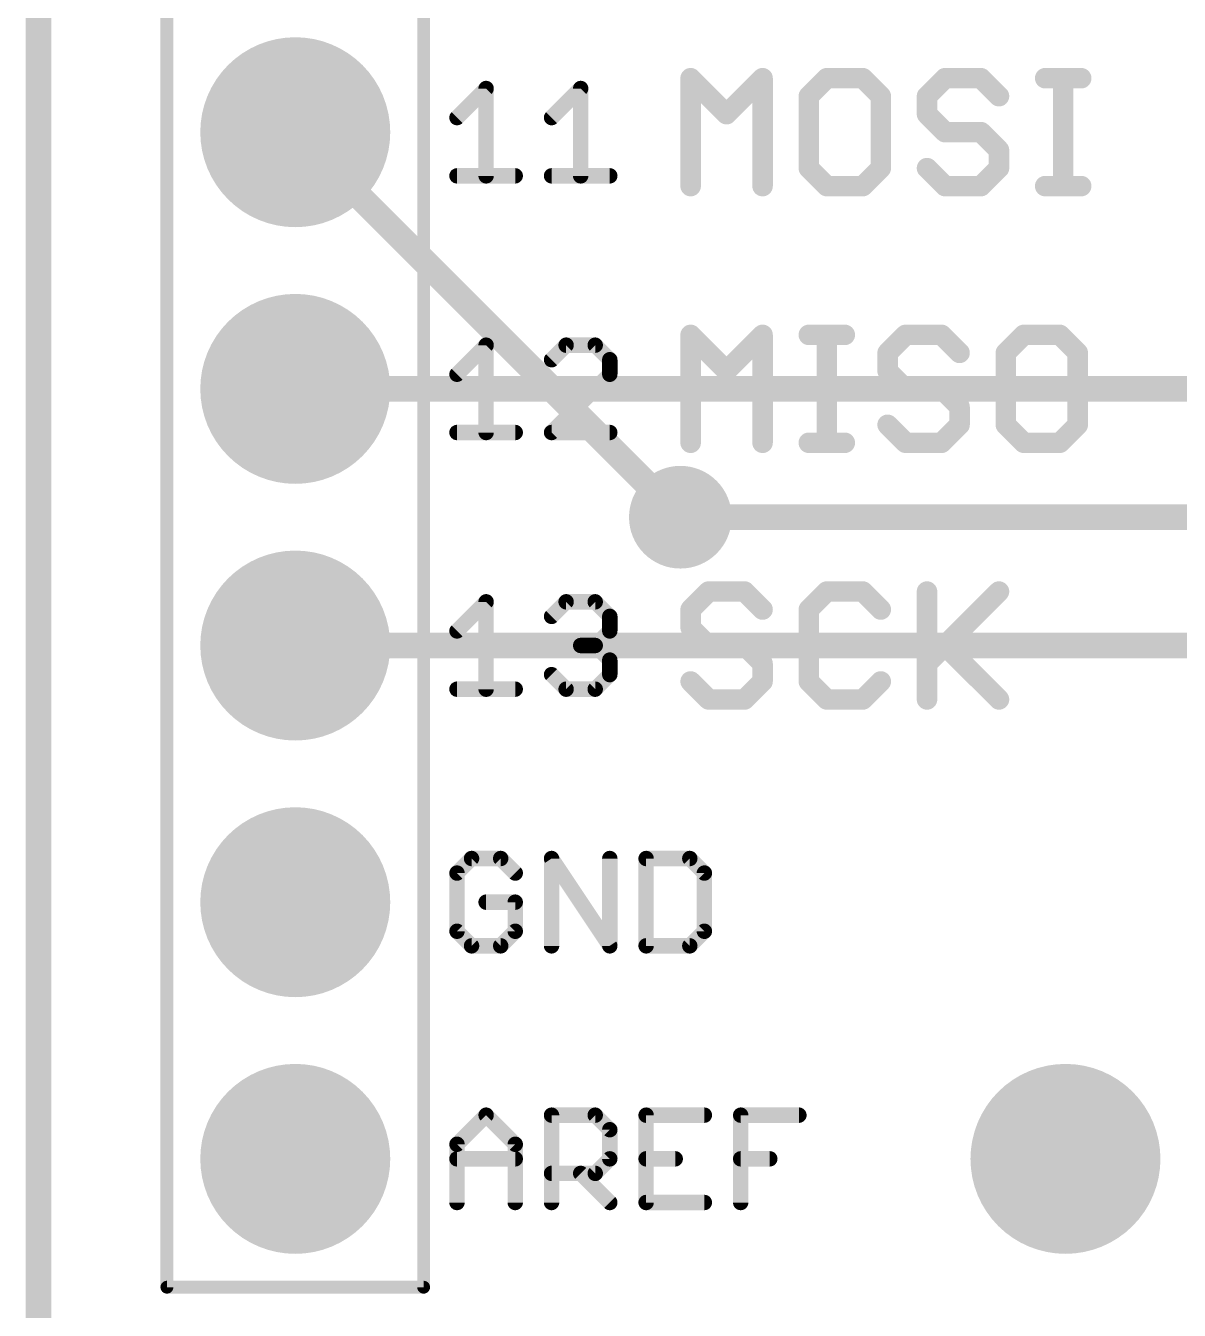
# Model space of a CAD drawing. Extents: x -19.1 to 53.5, y -15.6 to 59.8.
# Drawn here: x -0.13 to 11.29, y 13.74 to 26.45 of the extents above; entities that cross this region are included whole.
import ezdxf

# ---------------------------------------------------------------- set-up
doc = ezdxf.new("R2010")
doc.units = 0
for name, color, linetype in [('1', 12, 'CONTINUOUS'), ('16', 132, 'CONTINUOUS'), ('17', 110, 'CONTINUOUS'), ('18', 110, 'CONTINUOUS'), ('20', 53, 'CONTINUOUS'), ('21', 41, 'CONTINUOUS'), ('51', 53, 'CONTINUOUS')]:
    doc.layers.add(name, color=color, linetype=linetype)

# ---------------------------------------------------------------- blocks, each defined once
blk = doc.blocks.new('ROUNDP')
at = {"const_width": 0.5}
blk.add_lwpolyline([(0, -0.25, 1), (0, 0.25, 1), (0, -0.25)], format="xyb", dxfattribs=at)
blk = doc.blocks.new('ROUNDV')
at = {"const_width": 0.5}
blk.add_lwpolyline([(0, -0.25, 1), (0, 0.25, 1), (0, -0.25)], format="xyb", dxfattribs=at)

msp = doc.modelspace()

# ---------------------------------------------------------------- linework, layer by layer
at = {"layer": '1'}
for points, const_width in [([(0, 0), (0, 59.69)], 0.2032), ([(6.35, 21.59), (2.54, 25.4)], 0.254)]:
    msp.add_lwpolyline(points, dxfattribs=dict(at, const_width=const_width))
at = {"layer": '1', "const_width": 0.127}
for points in [[(2.5849, 25.4449, 1), (2.4951, 25.3551)], [(6.3051, 21.5451, 1), (6.3949, 21.6349)]]:
    msp.add_lwpolyline(points, format="xyb", dxfattribs=at)
at = {"layer": '16'}
for points, const_width in [([(0, 0), (0, 59.69)], 0.2032), ([(2.54, 22.86), (20.32, 22.86)], 0.254), ([(6.35, 21.59), (22.86, 21.59)], 0.254), ([(2.54, 20.32), (26.67, 20.32)], 0.254)]:
    msp.add_lwpolyline(points, dxfattribs=dict(at, const_width=const_width))
at = {"layer": '16', "const_width": 0.127}
for points in [[(2.54, 22.9235, 1), (2.54, 22.7965)], [(6.35, 21.6535, 1), (6.35, 21.5265)], [(2.54, 20.3835, 1), (2.54, 20.2565)]]:
    msp.add_lwpolyline(points, format="xyb", dxfattribs=at)
at = {"layer": '20', "const_width": 0.2032}
msp.add_lwpolyline([(0, 2.54), (0, 55.88)], dxfattribs=at)
at = {"layer": '21'}
for points, const_width in [([(6.4516, 24.8666), (6.4516, 25.9343)], 0.2032), ([(6.4516, 25.9343), (6.8075, 25.5784)], 0.2032), ([(6.8075, 25.5784), (7.1634, 25.9343)], 0.2032), ([(7.1634, 25.9343), (7.1634, 24.8666)], 0.2032), ([(7.7989, 25.9343), (7.621, 25.7564)], 0.2032), ([(8.1549, 25.9343), (7.7989, 25.9343)], 0.2032), ([(8.3328, 25.7564), (8.1549, 25.9343)], 0.2032), ([(8.9683, 25.9343), (8.7904, 25.7564)], 0.2032), ([(9.3243, 25.9343), (8.9683, 25.9343)], 0.2032), ([(9.5022, 25.7564), (9.3243, 25.9343)], 0.2032), ([(9.9598, 25.9343), (10.3157, 25.9343)], 0.2032), ([(10.1377, 24.8666), (10.1377, 25.9343)], 0.2032), ([(4.1402, 25.5444), (4.4283, 25.8325)], 0.1524), ([(4.4283, 25.8325), (4.4283, 24.9682)], 0.1524), ([(5.0757, 25.5444), (5.3638, 25.8325)], 0.1524), ([(5.3638, 25.8325), (5.3638, 24.9682)], 0.1524), ([(7.621, 25.7564), (7.621, 25.0446)], 0.2032), ([(8.3328, 25.0446), (8.3328, 25.7564)], 0.2032), ([(8.7904, 25.7564), (8.7904, 25.5784)], 0.2032), ([(8.7904, 25.5784), (8.9683, 25.4005)], 0.2032), ([(8.9683, 25.4005), (9.3243, 25.4005)], 0.2032), ([(9.3243, 25.4005), (9.5022, 25.2225)], 0.2032), ([(9.5022, 25.2225), (9.5022, 25.0446)], 0.2032), ([(4.1402, 24.9682), (4.7164, 24.9682)], 0.1524), ([(5.0757, 24.9682), (5.6519, 24.9682)], 0.1524), ([(7.621, 25.0446), (7.7989, 24.8666)], 0.2032), ([(8.1549, 24.8666), (8.3328, 25.0446)], 0.2032), ([(8.9683, 24.8666), (8.7904, 25.0446)], 0.2032), ([(9.5022, 25.0446), (9.3243, 24.8666)], 0.2032), ([(7.7989, 24.8666), (8.1549, 24.8666)], 0.2032), ([(9.3243, 24.8666), (8.9683, 24.8666)], 0.2032), ([(9.9598, 24.8666), (10.3157, 24.8666)], 0.2032), ([(6.4516, 22.3266), (6.4516, 23.3943)], 0.2032), ([(6.4516, 23.3943), (6.8075, 23.0384)], 0.2032), ([(6.8075, 23.0384), (7.1634, 23.3943)], 0.2032), ([(7.1634, 23.3943), (7.1634, 22.3266)], 0.2032), ([(7.621, 23.3943), (7.9769, 23.3943)], 0.2032), ([(7.7989, 22.3266), (7.7989, 23.3943)], 0.2032), ([(8.5785, 23.3943), (8.4006, 23.2164)], 0.2032), ([(8.9345, 23.3943), (8.5785, 23.3943)], 0.2032), ([(9.1124, 23.2164), (8.9345, 23.3943)], 0.2032), ([(9.7479, 23.3943), (9.57, 23.2164)], 0.2032), ([(10.1038, 23.3943), (9.7479, 23.3943)], 0.2032), ([(10.2818, 23.2164), (10.1038, 23.3943)], 0.2032), ([(4.1402, 23.0044), (4.4283, 23.2925)], 0.1524), ([(4.4283, 23.2925), (4.4283, 22.4282)], 0.1524), ([(5.2198, 23.2925), (5.0757, 23.1485)], 0.1524), ([(5.5079, 23.2925), (5.2198, 23.2925)], 0.1524), ([(5.6519, 23.1485), (5.5079, 23.2925)], 0.1524), ([(8.4006, 23.2164), (8.4006, 23.0384)], 0.2032), ([(9.57, 23.2164), (9.57, 22.5046)], 0.2032), ([(10.2818, 22.5046), (10.2818, 23.2164)], 0.2032), ([(5.6519, 23.0044), (5.6519, 23.1485)], 0.1524), ([(8.4006, 23.0384), (8.5785, 22.8605)], 0.2032), ([(5.0757, 22.4282), (5.6519, 23.0044)], 0.1524), ([(8.5785, 22.8605), (8.9345, 22.8605)], 0.2032), ([(8.9345, 22.8605), (9.1124, 22.6825)], 0.2032), ([(9.1124, 22.6825), (9.1124, 22.5046)], 0.2032), ([(4.1402, 22.4282), (4.7164, 22.4282)], 0.1524), ([(5.6519, 22.4282), (5.0757, 22.4282)], 0.1524), ([(8.5785, 22.3266), (8.4006, 22.5046)], 0.2032), ([(9.1124, 22.5046), (8.9345, 22.3266)], 0.2032), ([(9.57, 22.5046), (9.7479, 22.3266)], 0.2032), ([(10.1038, 22.3266), (10.2818, 22.5046)], 0.2032), ([(7.621, 22.3266), (7.9769, 22.3266)], 0.2032), ([(8.9345, 22.3266), (8.5785, 22.3266)], 0.2032), ([(9.7479, 22.3266), (10.1038, 22.3266)], 0.2032), ([(6.6296, 20.8543), (6.4516, 20.6764)], 0.2032), ([(6.9855, 20.8543), (6.6296, 20.8543)], 0.2032), ([(7.1634, 20.6764), (6.9855, 20.8543)], 0.2032), ([(7.7989, 20.8543), (7.621, 20.6764)], 0.2032), ([(8.1549, 20.8543), (7.7989, 20.8543)], 0.2032), ([(8.3328, 20.6764), (8.1549, 20.8543)], 0.2032), ([(8.7904, 20.8543), (8.7904, 19.7866)], 0.2032), ([(8.7904, 20.1425), (9.5022, 20.8543)], 0.2032), ([(4.1402, 20.4644), (4.4283, 20.7525)], 0.1524), ([(4.4283, 20.7525), (4.4283, 19.8882)], 0.1524), ([(5.0757, 20.6085), (5.2198, 20.7525)], 0.1524), ([(5.2198, 20.7525), (5.5079, 20.7525)], 0.1524), ([(5.5079, 20.7525), (5.6519, 20.6085)], 0.1524), ([(6.4516, 20.6764), (6.4516, 20.4984)], 0.2032), ([(7.621, 20.6764), (7.621, 19.9646)], 0.2032), ([(5.6519, 20.6085), (5.6519, 20.4644)], 0.1524), ([(6.4516, 20.4984), (6.6296, 20.3205)], 0.2032), ([(5.6519, 20.4644), (5.5079, 20.3204)], 0.1524), ([(5.5079, 20.3204), (5.3638, 20.3204)], 0.1524), ([(5.5079, 20.3204), (5.6519, 20.1763)], 0.1524), ([(6.6296, 20.3205), (6.9855, 20.3205)], 0.2032), ([(6.9855, 20.3205), (7.1634, 20.1425)], 0.2032), ([(8.9683, 20.3205), (9.5022, 19.7866)], 0.2032), ([(5.6519, 20.1763), (5.6519, 20.0323)], 0.1524), ([(7.1634, 20.1425), (7.1634, 19.9646)], 0.2032), ([(5.2198, 19.8882), (5.0757, 20.0323)], 0.1524), ([(5.6519, 20.0323), (5.5079, 19.8882)], 0.1524), ([(4.1402, 19.8882), (4.7164, 19.8882)], 0.1524), ([(5.5079, 19.8882), (5.2198, 19.8882)], 0.1524), ([(6.6296, 19.7866), (6.4516, 19.9646)], 0.2032), ([(7.1634, 19.9646), (6.9855, 19.7866)], 0.2032), ([(7.621, 19.9646), (7.7989, 19.7866)], 0.2032), ([(8.1549, 19.7866), (8.3328, 19.9646)], 0.2032), ([(6.9855, 19.7866), (6.6296, 19.7866)], 0.2032), ([(7.7989, 19.7866), (8.1549, 19.7866)], 0.2032), ([(4.2843, 18.2125), (4.1402, 18.0685)], 0.1524), ([(4.5724, 18.2125), (4.2843, 18.2125)], 0.1524), ([(4.7164, 18.0685), (4.5724, 18.2125)], 0.1524), ([(5.0757, 17.3482), (5.0757, 18.2125)], 0.1524), ([(5.0757, 18.2125), (5.6519, 17.3482)], 0.1524), ([(5.6519, 17.3482), (5.6519, 18.2125)], 0.1524), ([(6.0112, 18.2125), (6.0112, 17.3482)], 0.1524), ([(6.4434, 18.2125), (6.0112, 18.2125)], 0.1524), ([(6.5875, 18.0685), (6.4434, 18.2125)], 0.1524), ([(4.1402, 18.0685), (4.1402, 17.4923)], 0.1524), ([(6.5875, 17.4923), (6.5875, 18.0685)], 0.1524), ([(4.7164, 17.7804), (4.4283, 17.7804)], 0.1524), ([(4.7164, 17.4923), (4.7164, 17.7804)], 0.1524), ([(4.1402, 17.4923), (4.2843, 17.3482)], 0.1524), ([(4.5724, 17.3482), (4.7164, 17.4923)], 0.1524), ([(6.4434, 17.3482), (6.5875, 17.4923)], 0.1524), ([(4.2843, 17.3482), (4.5724, 17.3482)], 0.1524), ([(6.0112, 17.3482), (6.4434, 17.3482)], 0.1524), ([(4.1402, 15.3844), (4.4283, 15.6725)], 0.1524), ([(4.4283, 15.6725), (4.7164, 15.3844)], 0.1524), ([(5.0757, 14.8082), (5.0757, 15.6725)], 0.1524), ([(5.0757, 15.6725), (5.5079, 15.6725)], 0.1524), ([(5.5079, 15.6725), (5.6519, 15.5285)], 0.1524), ([(6.5875, 15.6725), (6.0112, 15.6725)], 0.1524), ([(6.0112, 15.6725), (6.0112, 14.8082)], 0.1524), ([(6.9468, 14.8082), (6.9468, 15.6725)], 0.1524), ([(6.9468, 15.6725), (7.523, 15.6725)], 0.1524), ([(5.6519, 15.5285), (5.6519, 15.2404)], 0.1524), ([(4.1402, 14.8082), (4.1402, 15.3844)], 0.1524), ([(4.7164, 15.3844), (4.7164, 14.8082)], 0.1524), ([(4.1402, 15.2404), (4.7164, 15.2404)], 0.1524), ([(5.6519, 15.2404), (5.5079, 15.0963)], 0.1524), ([(6.0112, 15.2404), (6.2994, 15.2404)], 0.1524), ([(6.9468, 15.2404), (7.2349, 15.2404)], 0.1524), ([(5.5079, 15.0963), (5.0757, 15.0963)], 0.1524), ([(5.3638, 15.0963), (5.6519, 14.8082)], 0.1524), ([(6.0112, 14.8082), (6.5875, 14.8082)], 0.1524)]:
    msp.add_lwpolyline(points, dxfattribs=dict(at, const_width=const_width))
for points, const_width in [([(6.5024, 25.9343, 1), (6.4008, 25.9343)], 0.1016), ([(6.4875, 25.9702, 1), (6.4157, 25.8984)], 0.1016), ([(7.2142, 25.9343, 1), (7.1126, 25.9343)], 0.1016), ([(7.1993, 25.8984, 1), (7.1275, 25.9702)], 0.1016), ([(7.7989, 25.9851, 1), (7.7989, 25.8835)], 0.1016), ([(7.8349, 25.8984, 1), (7.763, 25.9702)], 0.1016), ([(8.1908, 25.9702, 1), (8.1189, 25.8984)], 0.1016), ([(8.1549, 25.8835, 1), (8.1549, 25.9851)], 0.1016), ([(8.9683, 25.9851, 1), (8.9683, 25.8835)], 0.1016), ([(9.0043, 25.8984, 1), (8.9324, 25.9702)], 0.1016), ([(9.3602, 25.9702, 1), (9.2883, 25.8984)], 0.1016), ([(9.3243, 25.8835, 1), (9.3243, 25.9851)], 0.1016), ([(9.9598, 25.9851, 1), (9.9598, 25.8835)], 0.1016), ([(10.1885, 25.9343, 1), (10.0869, 25.9343)], 0.1016), ([(10.3157, 25.8835, 1), (10.3157, 25.9851)], 0.1016), ([(4.4664, 25.8325, 1), (4.3902, 25.8325)], 0.0762), ([(4.4553, 25.8056, 1), (4.4014, 25.8595)], 0.0762), ([(5.4019, 25.8325, 1), (5.3257, 25.8325)], 0.0762), ([(5.3908, 25.8056, 1), (5.3369, 25.8595)], 0.0762), ([(7.6718, 25.7564, 1), (7.5702, 25.7564)], 0.1016), ([(7.5851, 25.7923, 1), (7.6569, 25.7204)], 0.1016), ([(8.3836, 25.7564, 1), (8.282, 25.7564)], 0.1016), ([(8.2969, 25.7204, 1), (8.3687, 25.7923)], 0.1016), ([(8.8412, 25.7564, 1), (8.7396, 25.7564)], 0.1016), ([(8.7545, 25.7923, 1), (8.8263, 25.7204)], 0.1016), ([(9.4663, 25.7204, 1), (9.5381, 25.7923)], 0.1016), ([(8.8263, 25.6143, 1), (8.7545, 25.5425)], 0.1016), ([(4.1133, 25.5714, 1), (4.1671, 25.5175)], 0.0762), ([(5.0488, 25.5714, 1), (5.1027, 25.5175)], 0.0762), ([(6.7716, 25.6143, 1), (6.8434, 25.5425)], 0.1016), ([(6.7716, 25.5425, 1), (6.8434, 25.6143)], 0.1016), ([(8.7396, 25.5784, 1), (8.8412, 25.5784)], 0.1016), ([(8.9683, 25.4513, 1), (8.9683, 25.3497)], 0.1016), ([(8.9324, 25.3645, 1), (9.0043, 25.4364)], 0.1016), ([(9.3602, 25.4364, 1), (9.2883, 25.3645)], 0.1016), ([(9.3243, 25.3497, 1), (9.3243, 25.4513)], 0.1016), ([(9.553, 25.2225, 1), (9.4514, 25.2225)], 0.1016), ([(9.4663, 25.1866, 1), (9.5381, 25.2584)], 0.1016), ([(4.1402, 25.0063, 1), (4.1402, 24.9301)], 0.0762), ([(4.7164, 24.9301, 1), (4.7164, 25.0063)], 0.0762), ([(5.0757, 25.0063, 1), (5.0757, 24.9301)], 0.0762), ([(5.6519, 24.9301, 1), (5.6519, 25.0063)], 0.0762), ([(7.6569, 25.0805, 1), (7.5851, 25.0086)], 0.1016), ([(7.5702, 25.0446, 1), (7.6718, 25.0446)], 0.1016), ([(8.282, 25.0446, 1), (8.3836, 25.0446)], 0.1016), ([(8.3687, 25.0086, 1), (8.2969, 25.0805)], 0.1016), ([(8.8263, 25.0805, 1), (8.7545, 25.0086)], 0.1016), ([(9.4514, 25.0446, 1), (9.553, 25.0446)], 0.1016), ([(9.5381, 25.0086, 1), (9.4663, 25.0805)], 0.1016), ([(4.3902, 24.9682, 1), (4.4664, 24.9682)], 0.0762), ([(5.3257, 24.9682, 1), (5.4019, 24.9682)], 0.0762), ([(6.4008, 24.8666, 1), (6.5024, 24.8666)], 0.1016), ([(7.1126, 24.8666, 1), (7.2142, 24.8666)], 0.1016), ([(7.7989, 24.9174, 1), (7.7989, 24.8158)], 0.1016), ([(7.763, 24.8307, 1), (7.8349, 24.9025)], 0.1016), ([(8.1189, 24.9025, 1), (8.1908, 24.8307)], 0.1016), ([(8.1549, 24.8158, 1), (8.1549, 24.9174)], 0.1016), ([(8.9683, 24.9174, 1), (8.9683, 24.8158)], 0.1016), ([(8.9324, 24.8307, 1), (9.0043, 24.9025)], 0.1016), ([(9.2883, 24.9025, 1), (9.3602, 24.8307)], 0.1016), ([(9.3243, 24.8158, 1), (9.3243, 24.9174)], 0.1016), ([(9.9598, 24.9174, 1), (9.9598, 24.8158)], 0.1016), ([(10.0869, 24.8666, 1), (10.1885, 24.8666)], 0.1016), ([(10.3157, 24.8158, 1), (10.3157, 24.9174)], 0.1016), ([(6.5024, 23.3943, 1), (6.4008, 23.3943)], 0.1016), ([(6.4875, 23.4302, 1), (6.4157, 23.3584)], 0.1016), ([(7.2142, 23.3943, 1), (7.1126, 23.3943)], 0.1016), ([(7.1993, 23.3584, 1), (7.1275, 23.4302)], 0.1016), ([(7.621, 23.4451, 1), (7.621, 23.3435)], 0.1016), ([(7.8497, 23.3943, 1), (7.7481, 23.3943)], 0.1016), ([(7.9769, 23.3435, 1), (7.9769, 23.4451)], 0.1016), ([(8.5785, 23.4451, 1), (8.5785, 23.3435)], 0.1016), ([(8.6145, 23.3584, 1), (8.5426, 23.4302)], 0.1016), ([(8.9704, 23.4302, 1), (8.8985, 23.3584)], 0.1016), ([(8.9345, 23.3435, 1), (8.9345, 23.4451)], 0.1016), ([(9.7479, 23.4451, 1), (9.7479, 23.3435)], 0.1016), ([(9.7839, 23.3584, 1), (9.712, 23.4302)], 0.1016), ([(10.1398, 23.4302, 1), (10.0679, 23.3584)], 0.1016), ([(10.1038, 23.3435, 1), (10.1038, 23.4451)], 0.1016), ([(4.4664, 23.2925, 1), (4.3902, 23.2925)], 0.0762), ([(4.4553, 23.2656, 1), (4.4014, 23.3195)], 0.0762), ([(5.2198, 23.3306, 1), (5.2198, 23.2544)], 0.0762), ([(5.2467, 23.2656, 1), (5.1928, 23.3195)], 0.0762), ([(5.5348, 23.3195, 1), (5.4809, 23.2656)], 0.0762), ([(5.5079, 23.2544, 1), (5.5079, 23.3306)], 0.0762), ([(8.4514, 23.2164, 1), (8.3498, 23.2164)], 0.1016), ([(8.3647, 23.2523, 1), (8.4365, 23.1804)], 0.1016), ([(9.0765, 23.1804, 1), (9.1483, 23.2523)], 0.1016), ([(9.6208, 23.2164, 1), (9.5192, 23.2164)], 0.1016), ([(9.5341, 23.2523, 1), (9.6059, 23.1804)], 0.1016), ([(10.3326, 23.2164, 1), (10.231, 23.2164)], 0.1016), ([(10.2459, 23.1804, 1), (10.3177, 23.2523)], 0.1016), ([(5.0488, 23.1754, 1), (5.1027, 23.1215)], 0.0762), ([(5.69, 23.1485, 1), (5.6138, 23.1485)], 0.0762), ([(5.625, 23.1215, 1), (5.6789, 23.1754)], 0.0762), ([(8.4365, 23.0743, 1), (8.3647, 23.0025)], 0.1016), ([(4.1133, 23.0314, 1), (4.1671, 22.9775)], 0.0762), ([(5.6138, 23.0044, 1), (5.69, 23.0044)], 0.0762), ([(5.6789, 22.9775, 1), (5.625, 23.0314)], 0.0762), ([(6.7716, 23.0743, 1), (6.8434, 23.0025)], 0.1016), ([(6.7716, 23.0025, 1), (6.8434, 23.0743)], 0.1016), ([(8.3498, 23.0384, 1), (8.4514, 23.0384)], 0.1016), ([(8.5785, 22.9113, 1), (8.5785, 22.8097)], 0.1016), ([(8.5426, 22.8245, 1), (8.6145, 22.8964)], 0.1016), ([(8.9704, 22.8964, 1), (8.8985, 22.8245)], 0.1016), ([(8.9345, 22.8097, 1), (8.9345, 22.9113)], 0.1016), ([(9.1632, 22.6825, 1), (9.0616, 22.6825)], 0.1016), ([(9.0765, 22.6466, 1), (9.1483, 22.7184)], 0.1016), ([(4.1402, 22.4663, 1), (4.1402, 22.3901)], 0.0762), ([(4.7164, 22.3901, 1), (4.7164, 22.4663)], 0.0762), ([(5.0757, 22.4663, 1), (5.0757, 22.3901)], 0.0762), ([(5.6519, 22.3901, 1), (5.6519, 22.4663)], 0.0762), ([(8.4365, 22.5405, 1), (8.3647, 22.4686)], 0.1016), ([(9.0616, 22.5046, 1), (9.1632, 22.5046)], 0.1016), ([(9.1483, 22.4686, 1), (9.0765, 22.5405)], 0.1016), ([(9.6059, 22.5405, 1), (9.5341, 22.4686)], 0.1016), ([(9.5192, 22.5046, 1), (9.6208, 22.5046)], 0.1016), ([(10.231, 22.5046, 1), (10.3326, 22.5046)], 0.1016), ([(10.3177, 22.4686, 1), (10.2459, 22.5405)], 0.1016), ([(4.3902, 22.4282, 1), (4.4664, 22.4282)], 0.0762), ([(5.0488, 22.4551, 1), (5.1027, 22.4013)], 0.0762), ([(6.4008, 22.3266, 1), (6.5024, 22.3266)], 0.1016), ([(7.1126, 22.3266, 1), (7.2142, 22.3266)], 0.1016), ([(7.621, 22.3774, 1), (7.621, 22.2758)], 0.1016), ([(7.7481, 22.3266, 1), (7.8497, 22.3266)], 0.1016), ([(7.9769, 22.2758, 1), (7.9769, 22.3774)], 0.1016), ([(8.5785, 22.3774, 1), (8.5785, 22.2758)], 0.1016), ([(8.5426, 22.2907, 1), (8.6145, 22.3625)], 0.1016), ([(8.8985, 22.3625, 1), (8.9704, 22.2907)], 0.1016), ([(8.9345, 22.2758, 1), (8.9345, 22.3774)], 0.1016), ([(9.7479, 22.3774, 1), (9.7479, 22.2758)], 0.1016), ([(9.712, 22.2907, 1), (9.7839, 22.3625)], 0.1016), ([(10.0679, 22.3625, 1), (10.1398, 22.2907)], 0.1016), ([(10.1038, 22.2758, 1), (10.1038, 22.3774)], 0.1016), ([(6.6296, 20.9051, 1), (6.6296, 20.8035)], 0.1016), ([(6.6655, 20.8184, 1), (6.5936, 20.8902)], 0.1016), ([(7.0214, 20.8902, 1), (6.9495, 20.8184)], 0.1016), ([(6.9855, 20.8035, 1), (6.9855, 20.9051)], 0.1016), ([(7.7989, 20.9051, 1), (7.7989, 20.8035)], 0.1016), ([(7.8349, 20.8184, 1), (7.763, 20.8902)], 0.1016), ([(8.1908, 20.8902, 1), (8.1189, 20.8184)], 0.1016), ([(8.1549, 20.8035, 1), (8.1549, 20.9051)], 0.1016), ([(8.8412, 20.8543, 1), (8.7396, 20.8543)], 0.1016), ([(9.5381, 20.8184, 1), (9.4663, 20.8902)], 0.1016), ([(4.4664, 20.7525, 1), (4.3902, 20.7525)], 0.0762), ([(4.4553, 20.7256, 1), (4.4014, 20.7795)], 0.0762), ([(5.2198, 20.7906, 1), (5.2198, 20.7144)], 0.0762), ([(5.2467, 20.7256, 1), (5.1928, 20.7795)], 0.0762), ([(5.5348, 20.7795, 1), (5.4809, 20.7256)], 0.0762), ([(5.5079, 20.7144, 1), (5.5079, 20.7906)], 0.0762), ([(6.5024, 20.6764, 1), (6.4008, 20.6764)], 0.1016), ([(6.4157, 20.7123, 1), (6.4875, 20.6404)], 0.1016), ([(7.1275, 20.6404, 1), (7.1993, 20.7123)], 0.1016), ([(7.6718, 20.6764, 1), (7.5702, 20.6764)], 0.1016), ([(7.5851, 20.7123, 1), (7.6569, 20.6404)], 0.1016), ([(8.2969, 20.6404, 1), (8.3687, 20.7123)], 0.1016), ([(5.0488, 20.6354, 1), (5.1027, 20.5815)], 0.0762), ([(5.69, 20.6085, 1), (5.6138, 20.6085)], 0.0762), ([(5.625, 20.5815, 1), (5.6789, 20.6354)], 0.0762), ([(6.4875, 20.5343, 1), (6.4157, 20.4625)], 0.1016), ([(4.1133, 20.4914, 1), (4.1671, 20.4375)], 0.0762), ([(5.6138, 20.4644, 1), (5.69, 20.4644)], 0.0762), ([(5.6789, 20.4375, 1), (5.625, 20.4914)], 0.0762), ([(6.4008, 20.4984, 1), (6.5024, 20.4984)], 0.1016), ([(5.3638, 20.3585, 1), (5.3638, 20.2823)], 0.0762), ([(5.5348, 20.3473, 1), (5.4809, 20.2934)], 0.0762), ([(5.4809, 20.3473, 1), (5.5348, 20.2934)], 0.0762), ([(5.5079, 20.2823, 1), (5.5079, 20.3585)], 0.0762), ([(6.6296, 20.3713, 1), (6.6296, 20.2697)], 0.1016), ([(6.5936, 20.2845, 1), (6.6655, 20.3564)], 0.1016), ([(7.0214, 20.3564, 1), (6.9495, 20.2845)], 0.1016), ([(6.9855, 20.2697, 1), (6.9855, 20.3713)], 0.1016), ([(9.0043, 20.3564, 1), (8.9324, 20.2845)], 0.1016), ([(5.69, 20.1763, 1), (5.6138, 20.1763)], 0.0762), ([(5.625, 20.1494, 1), (5.6789, 20.2033)], 0.0762), ([(7.2142, 20.1425, 1), (7.1126, 20.1425)], 0.1016), ([(7.1275, 20.1066, 1), (7.1993, 20.1784)], 0.1016), ([(8.7545, 20.1784, 1), (8.8263, 20.1066)], 0.1016), ([(5.1027, 20.0592, 1), (5.0488, 20.0053)], 0.0762), ([(5.6789, 20.0053, 1), (5.625, 20.0592)], 0.0762), ([(4.1402, 19.9263, 1), (4.1402, 19.8501)], 0.0762), ([(4.7164, 19.8501, 1), (4.7164, 19.9263)], 0.0762), ([(5.2198, 19.9263, 1), (5.2198, 19.8501)], 0.0762), ([(5.5079, 19.8501, 1), (5.5079, 19.9263)], 0.0762), ([(5.6138, 20.0323, 1), (5.69, 20.0323)], 0.0762), ([(6.4875, 20.0005, 1), (6.4157, 19.9286)], 0.1016), ([(7.1126, 19.9646, 1), (7.2142, 19.9646)], 0.1016), ([(7.1993, 19.9286, 1), (7.1275, 20.0005)], 0.1016), ([(7.6569, 20.0005, 1), (7.5851, 19.9286)], 0.1016), ([(7.5702, 19.9646, 1), (7.6718, 19.9646)], 0.1016), ([(8.3687, 19.9286, 1), (8.2969, 20.0005)], 0.1016), ([(4.3902, 19.8882, 1), (4.4664, 19.8882)], 0.0762), ([(5.1928, 19.8613, 1), (5.2467, 19.9151)], 0.0762), ([(5.4809, 19.9151, 1), (5.5348, 19.8613)], 0.0762), ([(6.6296, 19.8374, 1), (6.6296, 19.7358)], 0.1016), ([(6.5936, 19.7507, 1), (6.6655, 19.8225)], 0.1016), ([(6.9495, 19.8225, 1), (7.0214, 19.7507)], 0.1016), ([(6.9855, 19.7358, 1), (6.9855, 19.8374)], 0.1016), ([(7.7989, 19.8374, 1), (7.7989, 19.7358)], 0.1016), ([(7.763, 19.7507, 1), (7.8349, 19.8225)], 0.1016), ([(8.1189, 19.8225, 1), (8.1908, 19.7507)], 0.1016), ([(8.1549, 19.7358, 1), (8.1549, 19.8374)], 0.1016), ([(8.7396, 19.7866, 1), (8.8412, 19.7866)], 0.1016), ([(9.4663, 19.7507, 1), (9.5381, 19.8225)], 0.1016), ([(4.2843, 18.2506, 1), (4.2843, 18.1744)], 0.0762), ([(4.3112, 18.1856, 1), (4.2573, 18.2395)], 0.0762), ([(4.5993, 18.2395, 1), (4.5454, 18.1856)], 0.0762), ([(4.5724, 18.1744, 1), (4.5724, 18.2506)], 0.0762), ([(5.1074, 18.2337, 1), (5.044, 18.1914)], 0.0762), ([(5.1138, 18.2125, 1), (5.0376, 18.2125)], 0.0762), ([(5.69, 18.2125, 1), (5.6138, 18.2125)], 0.0762), ([(6.0493, 18.2125, 1), (5.9731, 18.2125)], 0.0762), ([(6.0112, 18.2506, 1), (6.0112, 18.1744)], 0.0762), ([(6.4703, 18.2395, 1), (6.4165, 18.1856)], 0.0762), ([(6.4434, 18.1744, 1), (6.4434, 18.2506)], 0.0762), ([(4.1783, 18.0685, 1), (4.1021, 18.0685)], 0.0762), ([(4.1133, 18.0954, 1), (4.1671, 18.0415)], 0.0762), ([(4.6895, 18.0415, 1), (4.7434, 18.0954)], 0.0762), ([(6.6256, 18.0685, 1), (6.5494, 18.0685)], 0.0762), ([(6.5605, 18.0415, 1), (6.6144, 18.0954)], 0.0762), ([(4.4283, 17.8185, 1), (4.4283, 17.7423)], 0.0762), ([(4.7545, 17.7804, 1), (4.6783, 17.7804)], 0.0762), ([(4.7164, 17.7423, 1), (4.7164, 17.8185)], 0.0762), ([(4.1671, 17.5192, 1), (4.1133, 17.4653)], 0.0762), ([(4.7434, 17.4653, 1), (4.6895, 17.5192)], 0.0762), ([(6.6144, 17.4653, 1), (6.5605, 17.5192)], 0.0762), ([(4.1021, 17.4923, 1), (4.1783, 17.4923)], 0.0762), ([(4.2843, 17.3863, 1), (4.2843, 17.3101)], 0.0762), ([(4.5724, 17.3101, 1), (4.5724, 17.3863)], 0.0762), ([(4.6783, 17.4923, 1), (4.7545, 17.4923)], 0.0762), ([(6.0112, 17.3863, 1), (6.0112, 17.3101)], 0.0762), ([(6.4434, 17.3101, 1), (6.4434, 17.3863)], 0.0762), ([(6.5494, 17.4923, 1), (6.6256, 17.4923)], 0.0762), ([(4.2573, 17.3213, 1), (4.3112, 17.3751)], 0.0762), ([(4.5454, 17.3751, 1), (4.5993, 17.3213)], 0.0762), ([(5.0376, 17.3482, 1), (5.1138, 17.3482)], 0.0762), ([(5.6138, 17.3482, 1), (5.69, 17.3482)], 0.0762), ([(5.6202, 17.3271, 1), (5.6836, 17.3693)], 0.0762), ([(5.9731, 17.3482, 1), (6.0493, 17.3482)], 0.0762), ([(6.4165, 17.3751, 1), (6.4703, 17.3213)], 0.0762), ([(4.4553, 15.6995, 1), (4.4014, 15.6456)], 0.0762), ([(4.4553, 15.6456, 1), (4.4014, 15.6995)], 0.0762), ([(5.1138, 15.6725, 1), (5.0376, 15.6725)], 0.0762), ([(5.0757, 15.7106, 1), (5.0757, 15.6344)], 0.0762), ([(5.5348, 15.6995, 1), (5.4809, 15.6456)], 0.0762), ([(5.5079, 15.6344, 1), (5.5079, 15.7106)], 0.0762), ([(6.0112, 15.7106, 1), (6.0112, 15.6344)], 0.0762), ([(6.0493, 15.6725, 1), (5.9731, 15.6725)], 0.0762), ([(6.5875, 15.6344, 1), (6.5875, 15.7106)], 0.0762), ([(6.9849, 15.6725, 1), (6.9087, 15.6725)], 0.0762), ([(6.9468, 15.7106, 1), (6.9468, 15.6344)], 0.0762), ([(7.523, 15.6344, 1), (7.523, 15.7106)], 0.0762), ([(5.69, 15.5285, 1), (5.6138, 15.5285)], 0.0762), ([(5.625, 15.5015, 1), (5.6789, 15.5554)], 0.0762), ([(4.1783, 15.3844, 1), (4.1021, 15.3844)], 0.0762), ([(4.1133, 15.4114, 1), (4.1671, 15.3575)], 0.0762), ([(4.7545, 15.3844, 1), (4.6783, 15.3844)], 0.0762), ([(4.6895, 15.3575, 1), (4.7434, 15.4114)], 0.0762), ([(4.1402, 15.2785, 1), (4.1402, 15.2023)], 0.0762), ([(4.7164, 15.2023, 1), (4.7164, 15.2785)], 0.0762), ([(5.6138, 15.2404, 1), (5.69, 15.2404)], 0.0762), ([(5.6789, 15.2134, 1), (5.625, 15.2673)], 0.0762), ([(6.0112, 15.2785, 1), (6.0112, 15.2023)], 0.0762), ([(6.2994, 15.2023, 1), (6.2994, 15.2785)], 0.0762), ([(6.9468, 15.2785, 1), (6.9468, 15.2023)], 0.0762), ([(7.2349, 15.2023, 1), (7.2349, 15.2785)], 0.0762), ([(5.0757, 15.1344, 1), (5.0757, 15.0582)], 0.0762), ([(5.3908, 15.1233, 1), (5.3369, 15.0694)], 0.0762), ([(5.4809, 15.1233, 1), (5.5348, 15.0694)], 0.0762), ([(5.5079, 15.0582, 1), (5.5079, 15.1344)], 0.0762), ([(6.0112, 14.8463, 1), (6.0112, 14.7701)], 0.0762), ([(6.5875, 14.7701, 1), (6.5875, 14.8463)], 0.0762), ([(4.1021, 14.8082, 1), (4.1783, 14.8082)], 0.0762), ([(4.6783, 14.8082, 1), (4.7545, 14.8082)], 0.0762), ([(5.0376, 14.8082, 1), (5.1138, 14.8082)], 0.0762), ([(5.625, 14.7813, 1), (5.6789, 14.8351)], 0.0762), ([(5.9731, 14.8082, 1), (6.0493, 14.8082)], 0.0762), ([(6.9087, 14.8082, 1), (6.9849, 14.8082)], 0.0762)]:
    msp.add_lwpolyline(points, format="xyb", dxfattribs=dict(at, const_width=const_width))
at = {"layer": '51'}
for points, const_width in [([(0, 55.88), (0, 2.54)], 0.254), ([(1.27, 13.97), (1.27, 34.29)], 0.127), ([(3.81, 34.29), (3.81, 13.97)], 0.127), ([(3.81, 13.97), (1.27, 13.97)], 0.127)]:
    msp.add_lwpolyline(points, dxfattribs=dict(at, const_width=const_width))
at = {"layer": '51', "const_width": 0.0635}
for points in [[(1.27, 14.0018, 1), (1.27, 13.9383)], [(1.2383, 13.97, 1), (1.3017, 13.97)], [(3.7782, 13.97, 1), (3.8418, 13.97)], [(3.81, 13.9383, 1), (3.81, 14.0018)]]:
    msp.add_lwpolyline(points, format="xyb", dxfattribs=at)

# ---------------------------------------------------------------- block references
at = {"layer": '17', "xscale": 1.8796, "yscale": 1.8796, "rotation": 90}
for p in [(2.54, 25.4), (2.54, 25.4), (2.54, 22.86), (2.54, 22.86), (2.54, 20.32), (2.54, 20.32), (2.54, 17.78), (2.54, 17.78), (2.54, 15.24), (2.54, 15.24)]:
    msp.add_blockref('ROUNDP', p, dxfattribs=at)
at = {"layer": '18'}
for p, xscale, yscale in [((6.35, 21.59), 1.016, 1.016), ((6.35, 21.59), 1.016, 1.016), ((10.16, 15.24), 1.8796, 1.8796), ((10.16, 15.24), 1.8796, 1.8796)]:
    msp.add_blockref('ROUNDV', p, dxfattribs=dict(at, xscale=xscale, yscale=yscale))

doc.saveas('drawing.dxf')
